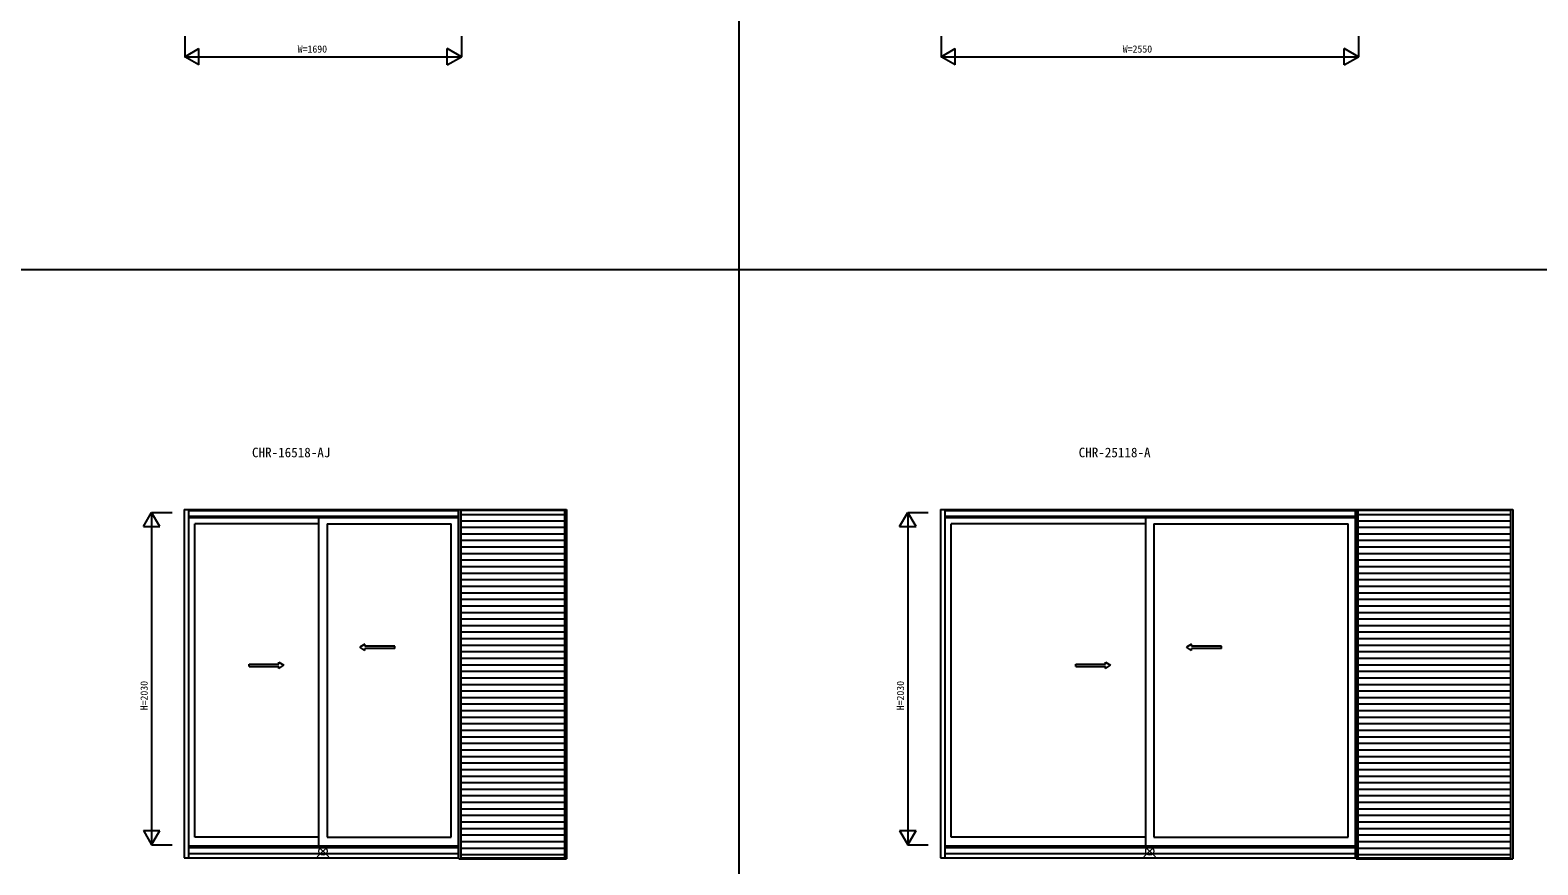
# Model space of a CAD drawing. Units: millimetres, scale not verified. Extents: x -27506 to 27500, y -20006 to 20000.
# Drawn here: x -13231 to -4021, y 9362 to 14462 of the extents above; entities that cross this region are included whole.
import ezdxf
from ezdxf.enums import TextEntityAlignment as Align

# ---------------------------------------------------------------- set-up
doc = ezdxf.new("R2010")
doc.units = ezdxf.units.MM
doc.header["$LTSCALE"] = 24
for name, color, linetype in [('0-0_0', 7, 'Continuous'), ('0-1_YKK_A1', 4, 'Continuous'), ('0-2_YKK_A2', 3, 'Continuous'), ('0-7_YKK_F1', 7, 'Continuous'), ('0-9_YKK_N1', 2, 'Continuous')]:
    doc.layers.add(name, color=color, linetype=linetype)
doc.layers.add('0-8_YKK_IN', color=1, linetype='Continuous', lineweight=18)
doc.styles.add('ＭＳ ゴシック', font='')
doc.styles.get('ＭＳ ゴシック').set_extended_font_data('MS Gothic')

msp = doc.modelspace()

# ---------------------------------------------------------------- linework, layer by layer
at = {"layer": '0-1_YKK_A1'}
for p, q in [((-12289.3, 11533.27), (-10611.5, 11533.27)), ((-12289.3, 11533.27), (-12289.3, 9404.7)), ((-12264, 11533.27), (-12264, 9404.7)), ((-12264, 11527.5), (-10616.5, 11527.5)), ((-10616.5, 11533.27), (-10616.5, 9404.7)), ((-7669.3, 11533.27), (-5131.5, 11533.27)), ((-7669.3, 11533.27), (-7669.3, 9404.7)), ((-7644, 11533.27), (-7644, 9404.7)), ((-7644, 11527.5), (-5136.5, 11527.5)), ((-5136.5, 11533.27), (-5136.5, 9404.7)), ((-12264, 11493), (-10616.5, 11493)), ((-12264, 11484), (-10616.5, 11484)), ((-12224.49, 9531), (-12224.49, 11446)), ((-11466.49, 11446), (-12224.49, 11446)), ((-11466.49, 9478.2), (-11466.49, 11484)), ((-11416.49, 11446), (-10658.5, 11446)), ((-11416.49, 11446), (-11416.49, 9531)), ((-10658.5, 9531), (-10658.5, 11446)), ((-7644, 11493), (-5136.5, 11493)), ((-7644, 11484), (-5136.5, 11484)), ((-7604.49, 9531), (-7604.49, 11446)), ((-6416.49, 11446), (-7604.49, 11446)), ((-6416.49, 9478.2), (-6416.49, 11484)), ((-6366.49, 11446), (-5178.5, 11446)), ((-6366.49, 11446), (-6366.49, 9531)), ((-5178.5, 9531), (-5178.5, 11446)), ((-11186.78, 10710.96), (-11216.78, 10690.97)), ((-11186.79, 10670.97), (-11216.78, 10690.97)), ((-11186.78, 10698.46), (-11186.78, 10710.96)), ((-11003.44, 10698.45), (-11186.78, 10698.46)), ((-11003.45, 10683.46), (-11003.45, 10698.45)), ((-6136.78, 10710.96), (-6166.78, 10690.97)), ((-6136.79, 10670.97), (-6166.78, 10690.97)), ((-6136.78, 10698.46), (-6136.78, 10710.96)), ((-5953.44, 10698.45), (-6136.78, 10698.46)), ((-5953.45, 10683.46), (-5953.45, 10698.45)), ((-11711.21, 10588.46), (-11711.21, 10600.96)), ((-11711.21, 10600.96), (-11681.21, 10580.97)), ((-11186.79, 10670.97), (-11186.79, 10683.46)), ((-11003.45, 10683.46), (-11186.79, 10683.46)), ((-6661.21, 10588.46), (-6661.21, 10600.96)), ((-6661.21, 10600.96), (-6631.21, 10580.97)), ((-6136.79, 10670.97), (-6136.79, 10683.46)), ((-5953.45, 10683.46), (-6136.79, 10683.46)), ((-11892.55, 10588.45), (-11711.21, 10588.46)), ((-11892.54, 10573.46), (-11892.54, 10588.45)), ((-11892.54, 10573.46), (-11711.2, 10573.46)), ((-11711.2, 10560.97), (-11681.21, 10580.97)), ((-11711.2, 10560.97), (-11711.2, 10573.46)), ((-6842.55, 10588.45), (-6661.21, 10588.46)), ((-6842.54, 10573.46), (-6842.54, 10588.45)), ((-6842.54, 10573.46), (-6661.2, 10573.46)), ((-6661.2, 10560.97), (-6631.21, 10580.97)), ((-6661.2, 10560.97), (-6661.2, 10573.46)), ((-11466.49, 9531), (-12224.49, 9531)), ((-11416.49, 9531), (-10658.5, 9531)), ((-6416.49, 9531), (-7604.49, 9531)), ((-6366.49, 9531), (-5178.5, 9531)), ((-12289.3, 9404.7), (-10611.5, 9404.7)), ((-12264, 9478.2), (-10616.5, 9478.2)), ((-12264, 9468.2), (-10616.5, 9468.2)), ((-12264, 9430.2), (-10616.5, 9430.2)), ((-7669.3, 9404.7), (-5131.5, 9404.7)), ((-7644, 9478.2), (-5136.5, 9478.2)), ((-7644, 9468.2), (-5136.5, 9468.2)), ((-7644, 9430.2), (-5136.5, 9430.2))]:
    msp.add_line(p, q, dxfattribs=at)
at = {"layer": '0-2_YKK_A2'}
for p, q in [((-10611.5, 9399.2), (-10611.5, 11533.27)), ((-10611.5, 11533.27), (-9953.5, 11533.27)), ((-10597.5, 9399.2), (-10597.5, 11533.27)), ((-9967.5, 11527.5), (-10597.5, 11527.5)), ((-9967.5, 11533.27), (-9967.5, 9399.2)), ((-9953.5, 11533.27), (-9953.5, 9399.2)), ((-5131.5, 9399.2), (-5131.5, 11533.27)), ((-5131.5, 11533.27), (-4173.5, 11533.27)), ((-5117.5, 9399.2), (-5117.5, 11533.27)), ((-4187.5, 11527.5), (-5117.5, 11527.5)), ((-4187.5, 11533.27), (-4187.5, 9399.2)), ((-4173.5, 11533.27), (-4173.5, 9399.2)), ((-10597.5, 11502.5), (-9967.5, 11502.5)), ((-9967.5, 11462.5), (-10597.5, 11462.5)), ((-9967.5, 11422.5), (-10597.5, 11422.5)), ((-5117.5, 11502.5), (-4187.5, 11502.5)), ((-4187.5, 11462.5), (-5117.5, 11462.5)), ((-4187.5, 11422.5), (-5117.5, 11422.5)), ((-9967.5, 11382.5), (-10597.5, 11382.5)), ((-9967.5, 11342.5), (-10597.5, 11342.5)), ((-4187.5, 11382.5), (-5117.5, 11382.5)), ((-4187.5, 11342.5), (-5117.5, 11342.5)), ((-9967.5, 11302.5), (-10597.5, 11302.5)), ((-9967.5, 11262.5), (-10597.5, 11262.5)), ((-4187.5, 11302.5), (-5117.5, 11302.5)), ((-4187.5, 11262.5), (-5117.5, 11262.5)), ((-9967.5, 11222.5), (-10597.5, 11222.5)), ((-9967.5, 11182.5), (-10597.5, 11182.5)), ((-4187.5, 11222.5), (-5117.5, 11222.5)), ((-4187.5, 11182.5), (-5117.5, 11182.5)), ((-9967.5, 11142.5), (-10597.5, 11142.5)), ((-9967.5, 11102.5), (-10597.5, 11102.5)), ((-9967.5, 11062.5), (-10597.5, 11062.5)), ((-4187.5, 11142.5), (-5117.5, 11142.5)), ((-4187.5, 11102.5), (-5117.5, 11102.5)), ((-4187.5, 11062.5), (-5117.5, 11062.5)), ((-9967.5, 11022.5), (-10597.5, 11022.5)), ((-9967.5, 10982.5), (-10597.5, 10982.5)), ((-4187.5, 11022.5), (-5117.5, 11022.5)), ((-4187.5, 10982.5), (-5117.5, 10982.5)), ((-9967.5, 10942.5), (-10597.5, 10942.5)), ((-9967.5, 10902.5), (-10597.5, 10902.5)), ((-4187.5, 10942.5), (-5117.5, 10942.5)), ((-4187.5, 10902.5), (-5117.5, 10902.5)), ((-9967.5, 10862.5), (-10597.5, 10862.5)), ((-9967.5, 10822.5), (-10597.5, 10822.5)), ((-9967.5, 10782.5), (-10597.5, 10782.5)), ((-4187.5, 10862.5), (-5117.5, 10862.5)), ((-4187.5, 10822.5), (-5117.5, 10822.5)), ((-4187.5, 10782.5), (-5117.5, 10782.5)), ((-9967.5, 10742.5), (-10597.5, 10742.5)), ((-9967.5, 10702.5), (-10597.5, 10702.5)), ((-4187.5, 10742.5), (-5117.5, 10742.5)), ((-4187.5, 10702.5), (-5117.5, 10702.5)), ((-9967.5, 10662.5), (-10597.5, 10662.5)), ((-9967.5, 10622.5), (-10597.5, 10622.5)), ((-4187.5, 10662.5), (-5117.5, 10662.5)), ((-4187.5, 10622.5), (-5117.5, 10622.5)), ((-9967.5, 10582.5), (-10597.5, 10582.5)), ((-9967.5, 10542.5), (-10597.5, 10542.5)), ((-9967.5, 10502.5), (-10597.5, 10502.5)), ((-4187.5, 10582.5), (-5117.5, 10582.5)), ((-4187.5, 10542.5), (-5117.5, 10542.5)), ((-4187.5, 10502.5), (-5117.5, 10502.5)), ((-9967.5, 10462.5), (-10597.5, 10462.5)), ((-9967.5, 10422.5), (-10597.5, 10422.5)), ((-4187.5, 10462.5), (-5117.5, 10462.5)), ((-4187.5, 10422.5), (-5117.5, 10422.5)), ((-9967.5, 10382.5), (-10597.5, 10382.5)), ((-9967.5, 10342.5), (-10597.5, 10342.5)), ((-4187.5, 10382.5), (-5117.5, 10382.5)), ((-4187.5, 10342.5), (-5117.5, 10342.5)), ((-9967.5, 10302.5), (-10597.5, 10302.5)), ((-9967.5, 10262.5), (-10597.5, 10262.5)), ((-4187.5, 10302.5), (-5117.5, 10302.5)), ((-4187.5, 10262.5), (-5117.5, 10262.5)), ((-9967.5, 10222.5), (-10597.5, 10222.5)), ((-9967.5, 10182.5), (-10597.5, 10182.5)), ((-9967.5, 10142.5), (-10597.5, 10142.5)), ((-4187.5, 10222.5), (-5117.5, 10222.5)), ((-4187.5, 10182.5), (-5117.5, 10182.5)), ((-4187.5, 10142.5), (-5117.5, 10142.5)), ((-9967.5, 10102.5), (-10597.5, 10102.5)), ((-9967.5, 10062.5), (-10597.5, 10062.5)), ((-4187.5, 10102.5), (-5117.5, 10102.5)), ((-4187.5, 10062.5), (-5117.5, 10062.5)), ((-9967.5, 10022.5), (-10597.5, 10022.5)), ((-9967.5, 9982.5), (-10597.5, 9982.5)), ((-4187.5, 10022.5), (-5117.5, 10022.5)), ((-4187.5, 9982.5), (-5117.5, 9982.5)), ((-9967.5, 9942.5), (-10597.5, 9942.5)), ((-9967.5, 9902.5), (-10597.5, 9902.5)), ((-9967.5, 9862.5), (-10597.5, 9862.5)), ((-4187.5, 9942.5), (-5117.5, 9942.5)), ((-4187.5, 9902.5), (-5117.5, 9902.5)), ((-4187.5, 9862.5), (-5117.5, 9862.5)), ((-9967.5, 9822.5), (-10597.5, 9822.5)), ((-9967.5, 9782.5), (-10597.5, 9782.5)), ((-4187.5, 9822.5), (-5117.5, 9822.5)), ((-4187.5, 9782.5), (-5117.5, 9782.5)), ((-9967.5, 9742.5), (-10597.5, 9742.5)), ((-9967.5, 9702.5), (-10597.5, 9702.5)), ((-4187.5, 9742.5), (-5117.5, 9742.5)), ((-4187.5, 9702.5), (-5117.5, 9702.5)), ((-9967.5, 9662.5), (-10597.5, 9662.5)), ((-9967.5, 9622.5), (-10597.5, 9622.5)), ((-9967.5, 9582.5), (-10597.5, 9582.5)), ((-4187.5, 9662.5), (-5117.5, 9662.5)), ((-4187.5, 9622.5), (-5117.5, 9622.5)), ((-4187.5, 9582.5), (-5117.5, 9582.5)), ((-9967.5, 9542.5), (-10597.5, 9542.5)), ((-9967.5, 9502.5), (-10597.5, 9502.5)), ((-4187.5, 9542.5), (-5117.5, 9542.5)), ((-4187.5, 9502.5), (-5117.5, 9502.5)), ((-10611.5, 9399.2), (-9953.5, 9399.2)), ((-9967.5, 9462.5), (-10597.5, 9462.5)), ((-9967.5, 9422.5), (-10597.5, 9422.5)), ((-9967.5, 9402.7), (-10597.5, 9402.7)), ((-5131.5, 9399.2), (-4173.5, 9399.2)), ((-4187.5, 9462.5), (-5117.5, 9462.5)), ((-4187.5, 9422.5), (-5117.5, 9422.5)), ((-4187.5, 9402.7), (-5117.5, 9402.7))]:
    msp.add_line(p, q, dxfattribs=at)
at = {"layer": '0-7_YKK_F1'}
for p, q in [((-8900, -20000), (-8900, 19000)), ((-27500, 13000), (26500, 13000))]:
    msp.add_line(p, q, dxfattribs=at)
at = {"layer": '0-8_YKK_IN'}
for p, q in [((-11406.14, 9409.84), (-11476.86, 9480.55)), ((-11406.14, 9480.55), (-11476.86, 9409.84)), ((-6356.14, 9409.84), (-6426.86, 9480.55)), ((-6356.14, 9480.55), (-6426.86, 9409.84))]:
    msp.add_line(p, q, dxfattribs=at)
for centre in [(-11441.5, 9445.2), (-6391.5, 9445.2)]:
    msp.add_circle(centre, 25, dxfattribs=at)
at = {"layer": '0-9_YKK_N1'}
for p, q in [((-12286.5, 14299.2), (-10596.5, 14299.2)), ((-12199.9, 14249.2), (-12286.5, 14299.2)), ((-12199.9, 14249.2), (-12199.9, 14349.2)), ((-10683.1, 14249.2), (-10683.1, 14349.2)), ((-10683.1, 14249.2), (-10596.5, 14299.2)), ((-7666.5, 14299.2), (-5116.5, 14299.2)), ((-7579.9, 14249.2), (-7666.5, 14299.2)), ((-7579.9, 14249.2), (-7579.9, 14349.2)), ((-5203.1, 14249.2), (-5203.1, 14349.2)), ((-5203.1, 14249.2), (-5116.5, 14299.2)), ((-12539.3, 11428.4), (-12489.3, 11515)), ((-12489.3, 11515), (-12489.3, 9485)), ((-12489.3, 11515), (-12364.3, 11515)), ((-12439.3, 11428.4), (-12489.3, 11515)), ((-7919.3, 11428.4), (-7869.3, 11515)), ((-7869.3, 11515), (-7869.3, 9485)), ((-7869.3, 11515), (-7744.3, 11515)), ((-7819.3, 11428.4), (-7869.3, 11515)), ((-12539.3, 11428.4), (-12439.3, 11428.4)), ((-7919.3, 11428.4), (-7819.3, 11428.4)), ((-12539.3, 9571.6), (-12439.3, 9571.6)), ((-12539.3, 9571.6), (-12489.3, 9485)), ((-12489.3, 9485), (-12439.3, 9571.6)), ((-7919.3, 9571.6), (-7819.3, 9571.6)), ((-7919.3, 9571.6), (-7869.3, 9485)), ((-7869.3, 9485), (-7819.3, 9571.6)), ((-12489.3, 9485), (-12364.3, 9485)), ((-7869.3, 9485), (-7744.3, 9485))]:
    msp.add_line(p, q, dxfattribs=at)
for points in [[(-12286.5, 14424.2), (-12286.5, 14299.2), (-12199.9, 14349.2)], [(-10596.5, 14424.2), (-10596.5, 14299.2), (-10683.1, 14349.2)], [(-7666.5, 14424.2), (-7666.5, 14299.2), (-7579.9, 14349.2)], [(-5116.5, 14424.2), (-5116.5, 14299.2), (-5203.1, 14349.2)]]:
    msp.add_lwpolyline(points, dxfattribs=at)

# ---------------------------------------------------------------- texts
at = {"layer": '0-0_0', "style": 'ＭＳ ゴシック'}
for s, p in [('CHR-16518-AJ', (-11875.58, 11834.47)), ('CHR-25118-A', (-6825.58, 11834.47))]:
    msp.add_text(s, height=58.65, dxfattribs=at).set_placement(p, align=Align.BOTTOM_LEFT)
at = {"layer": '0-9_YKK_N1', "style": 'ＭＳ ゴシック'}
for s, p in [('W=1690', (-11596.5, 14311.2)), ('W=2550', (-6556.5, 14311.2))]:
    msp.add_text(s, height=43.99, dxfattribs=at).set_placement(p, align=Align.BOTTOM_LEFT)
for p in [(-12499.8, 10305.96), (-7879.8, 10305.96)]:
    msp.add_text('H=2030', height=43.99, rotation=90, dxfattribs=at).set_placement(p, align=Align.BOTTOM_LEFT)

doc.saveas('drawing.dxf')
